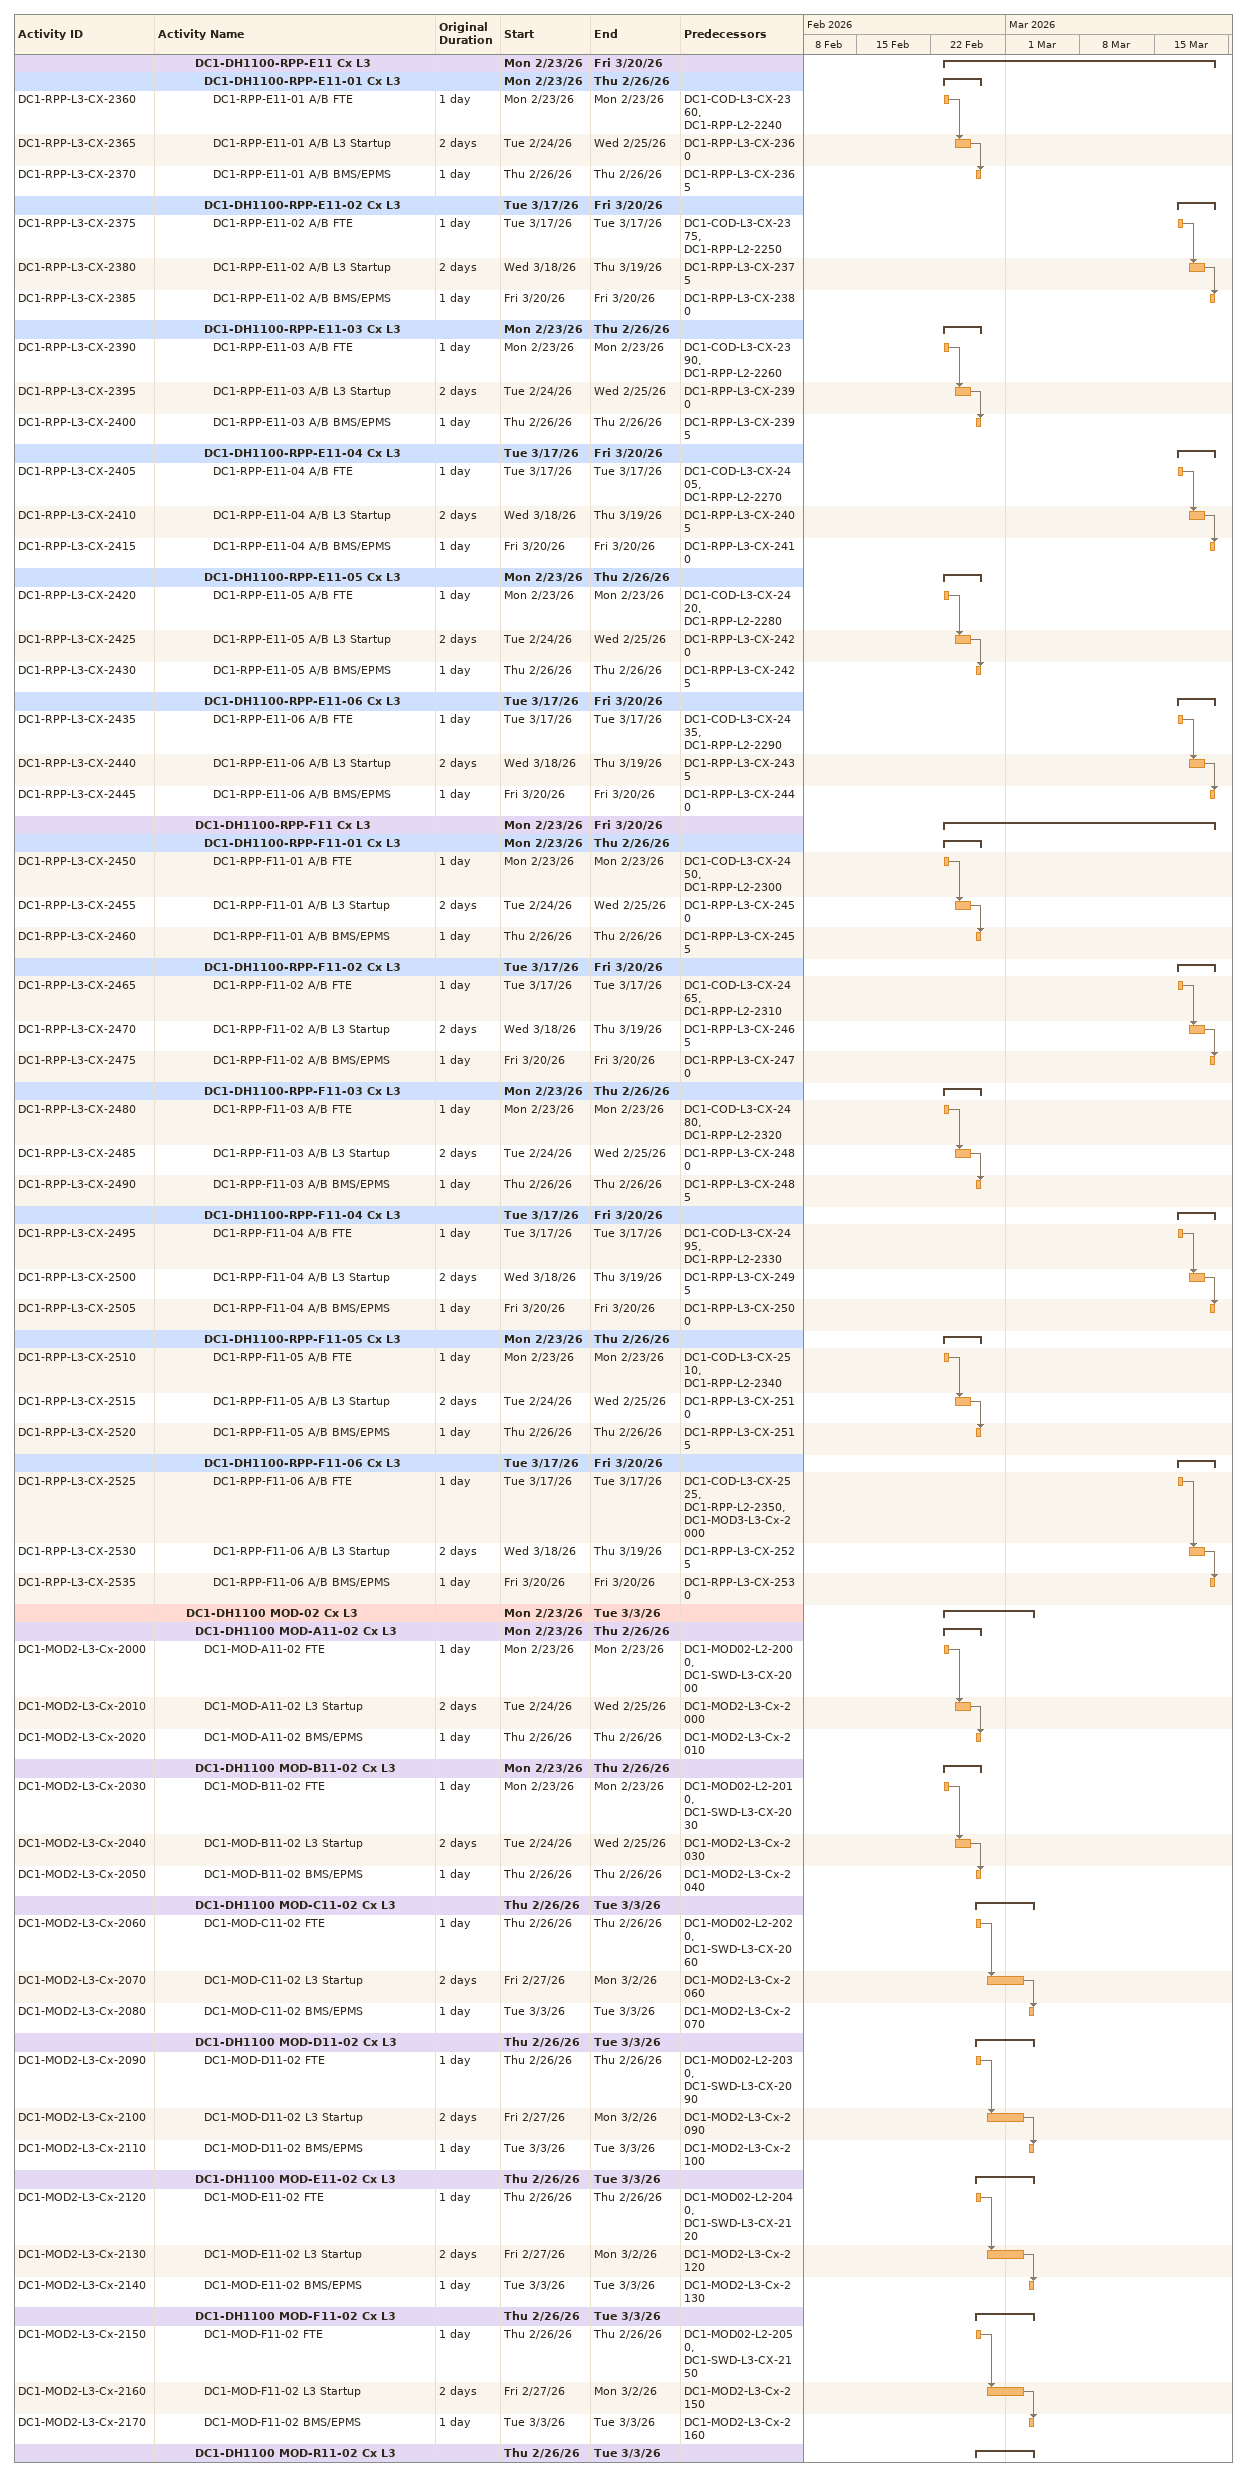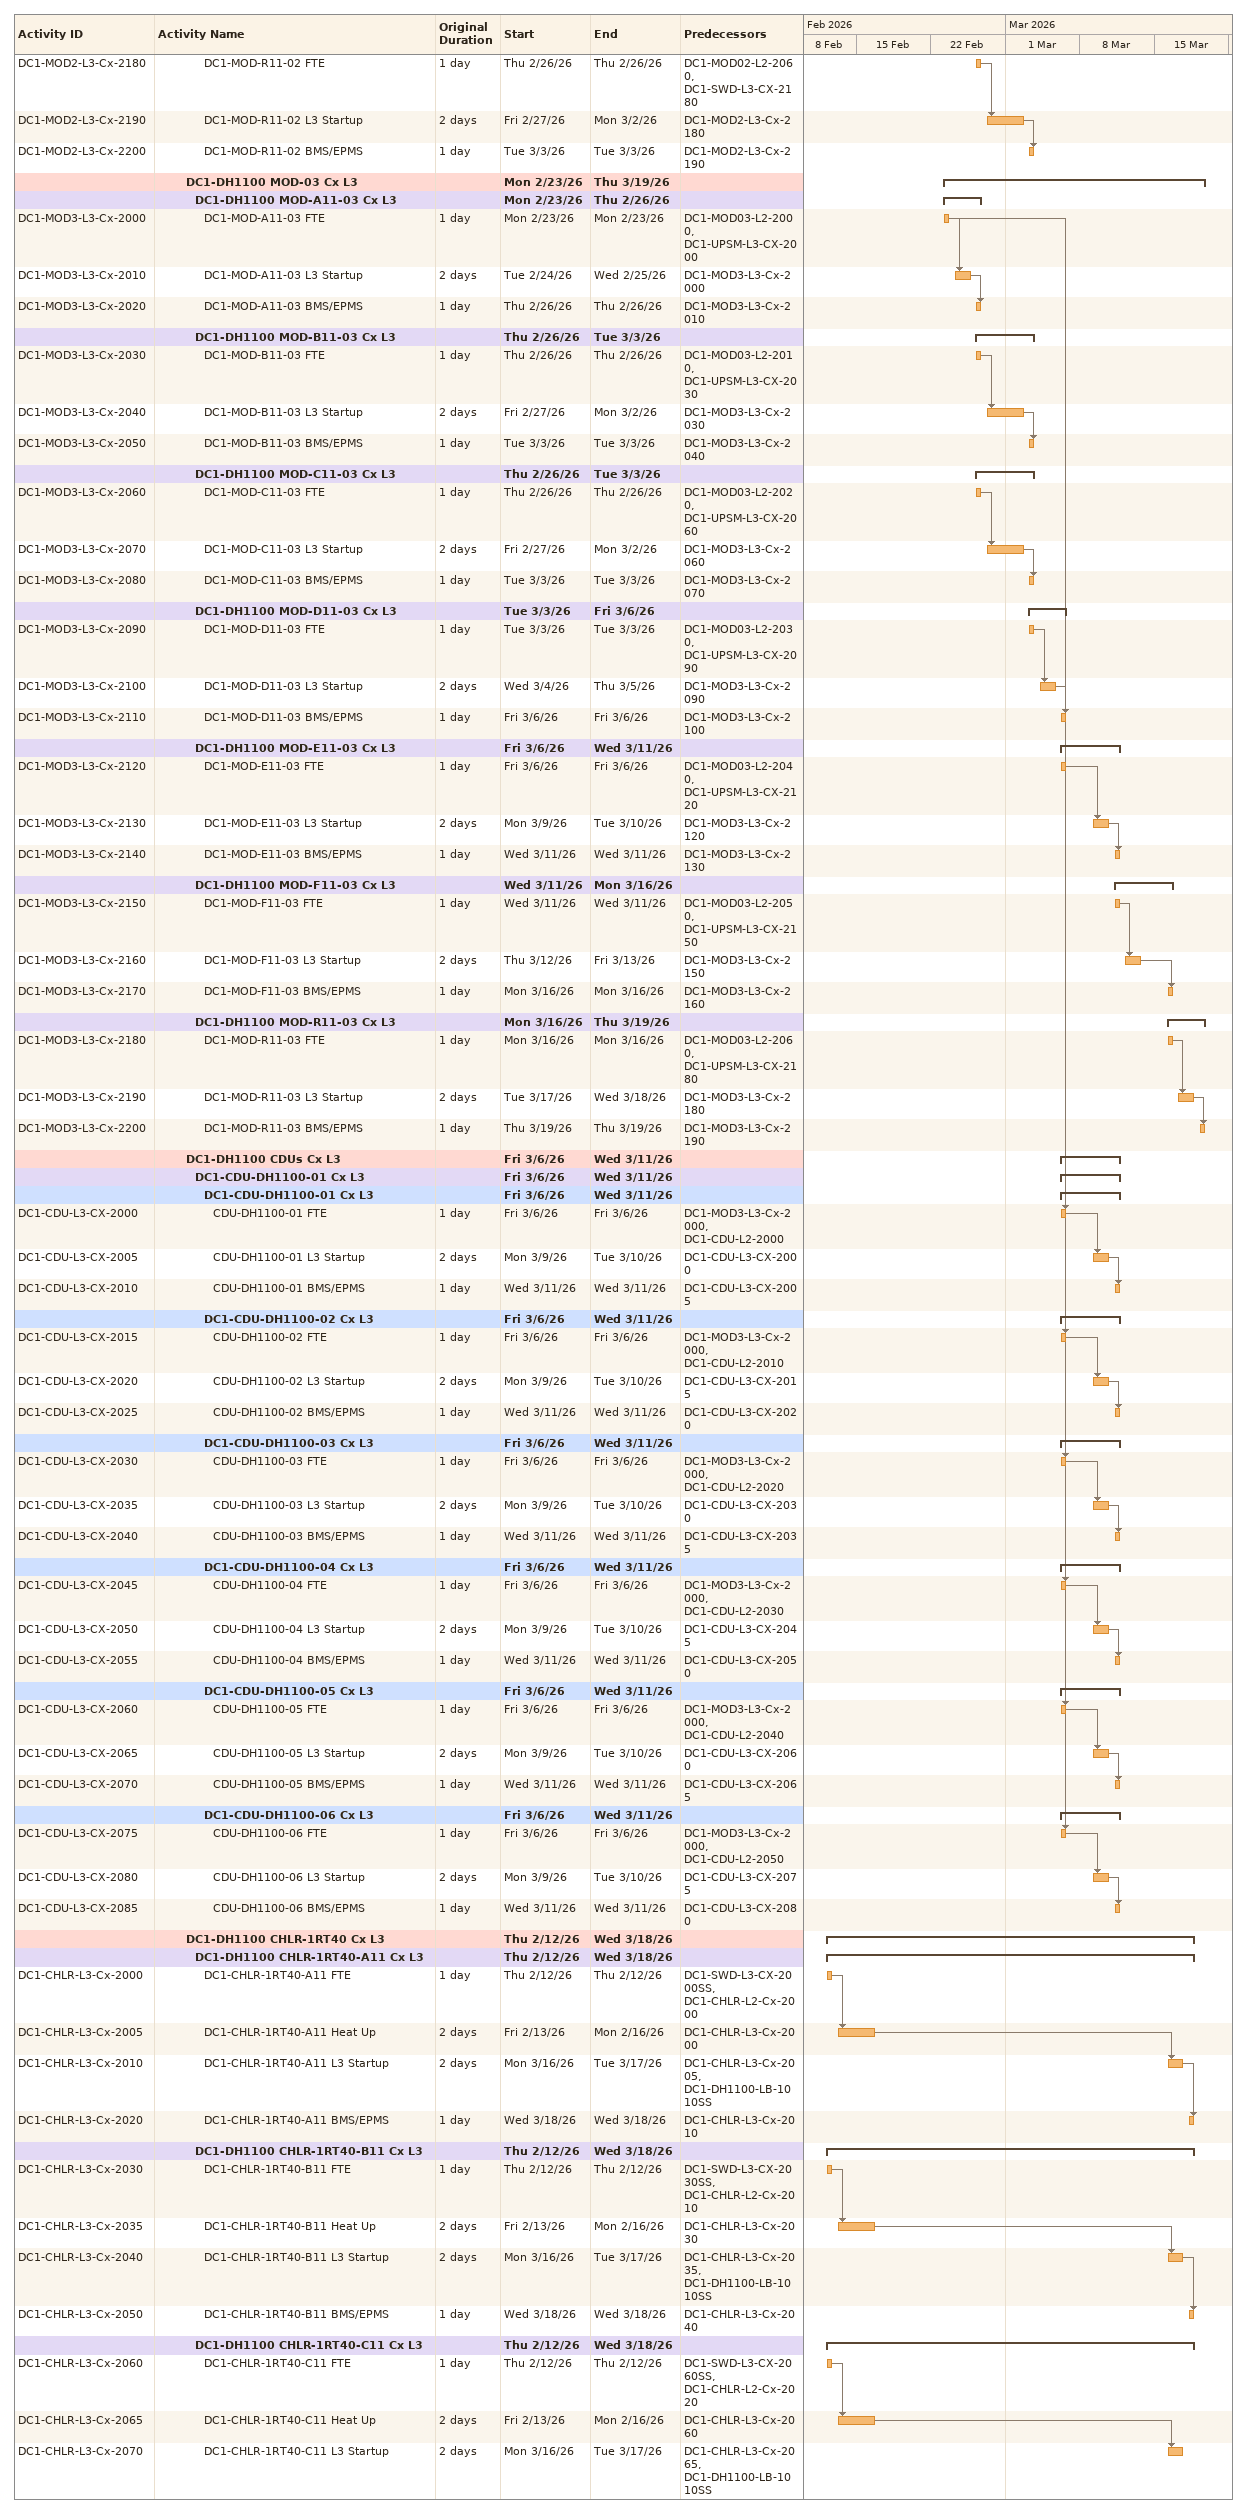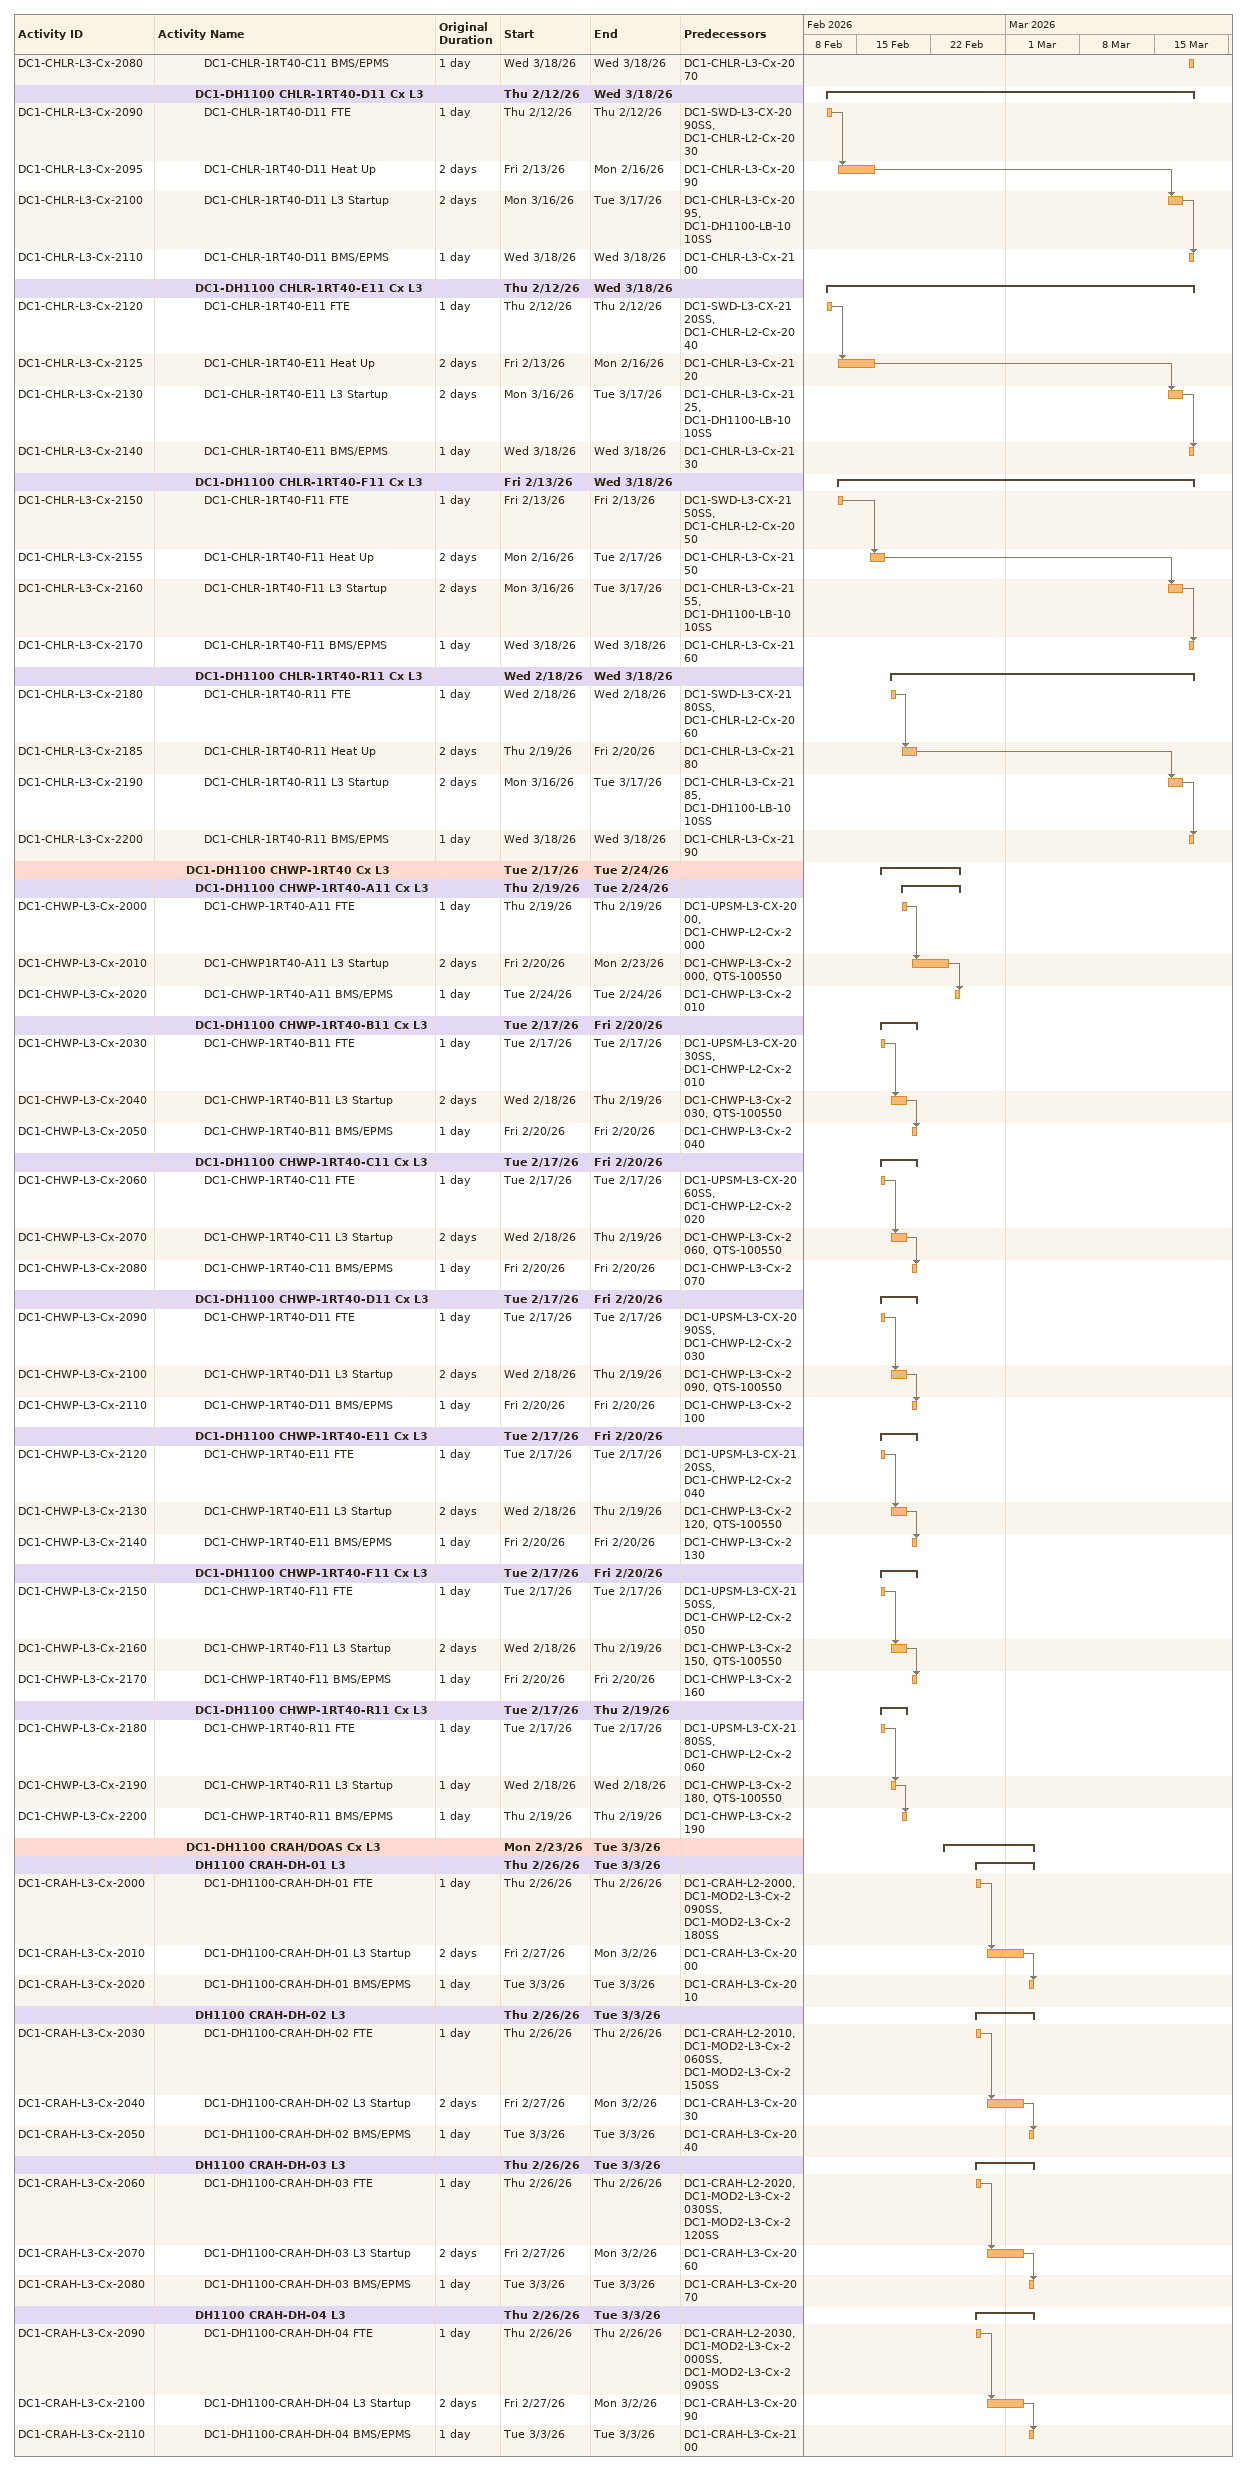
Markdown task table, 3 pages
| ID | Level | Task | Original duration | Start | Finish | Predecessors |
|---|---|---|---|---|---|---|
|  | 5 | **DC1-DH1100-RPP-E11 Cx L3** |  | 2026-02-23 | 2026-03-20 |  |
|  | 6 | **DC1-DH1100-RPP-E11-01 Cx L3** |  | 2026-02-23 | 2026-02-26 |  |
| DC1-RPP-L3-CX-2360 | 7 | DC1-RPP-E11-01 A/B FTE | 1d | 2026-02-23 | 2026-02-23 | DC1-COD-L3-CX-2360, DC1-RPP-L2-2240 |
| DC1-RPP-L3-CX-2365 | 7 | DC1-RPP-E11-01 A/B L3 Startup | 2d | 2026-02-24 | 2026-02-25 | DC1-RPP-L3-CX-2360 |
| DC1-RPP-L3-CX-2370 | 7 | DC1-RPP-E11-01 A/B BMS/EPMS | 1d | 2026-02-26 | 2026-02-26 | DC1-RPP-L3-CX-2365 |
|  | 6 | **DC1-DH1100-RPP-E11-02 Cx L3** |  | 2026-03-17 | 2026-03-20 |  |
| DC1-RPP-L3-CX-2375 | 7 | DC1-RPP-E11-02 A/B FTE | 1d | 2026-03-17 | 2026-03-17 | DC1-COD-L3-CX-2375, DC1-RPP-L2-2250 |
| DC1-RPP-L3-CX-2380 | 7 | DC1-RPP-E11-02 A/B L3 Startup | 2d | 2026-03-18 | 2026-03-19 | DC1-RPP-L3-CX-2375 |
| DC1-RPP-L3-CX-2385 | 7 | DC1-RPP-E11-02 A/B BMS/EPMS | 1d | 2026-03-20 | 2026-03-20 | DC1-RPP-L3-CX-2380 |
|  | 6 | **DC1-DH1100-RPP-E11-03 Cx L3** |  | 2026-02-23 | 2026-02-26 |  |
| DC1-RPP-L3-CX-2390 | 7 | DC1-RPP-E11-03 A/B FTE | 1d | 2026-02-23 | 2026-02-23 | DC1-COD-L3-CX-2390, DC1-RPP-L2-2260 |
| DC1-RPP-L3-CX-2395 | 7 | DC1-RPP-E11-03 A/B L3 Startup | 2d | 2026-02-24 | 2026-02-25 | DC1-RPP-L3-CX-2390 |
| DC1-RPP-L3-CX-2400 | 7 | DC1-RPP-E11-03 A/B BMS/EPMS | 1d | 2026-02-26 | 2026-02-26 | DC1-RPP-L3-CX-2395 |
|  | 6 | **DC1-DH1100-RPP-E11-04 Cx L3** |  | 2026-03-17 | 2026-03-20 |  |
| DC1-RPP-L3-CX-2405 | 7 | DC1-RPP-E11-04 A/B FTE | 1d | 2026-03-17 | 2026-03-17 | DC1-COD-L3-CX-2405, DC1-RPP-L2-2270 |
| DC1-RPP-L3-CX-2410 | 7 | DC1-RPP-E11-04 A/B L3 Startup | 2d | 2026-03-18 | 2026-03-19 | DC1-RPP-L3-CX-2405 |
| DC1-RPP-L3-CX-2415 | 7 | DC1-RPP-E11-04 A/B BMS/EPMS | 1d | 2026-03-20 | 2026-03-20 | DC1-RPP-L3-CX-2410 |
|  | 6 | **DC1-DH1100-RPP-E11-05 Cx L3** |  | 2026-02-23 | 2026-02-26 |  |
| DC1-RPP-L3-CX-2420 | 7 | DC1-RPP-E11-05 A/B FTE | 1d | 2026-02-23 | 2026-02-23 | DC1-COD-L3-CX-2420, DC1-RPP-L2-2280 |
| DC1-RPP-L3-CX-2425 | 7 | DC1-RPP-E11-05 A/B L3 Startup | 2d | 2026-02-24 | 2026-02-25 | DC1-RPP-L3-CX-2420 |
| DC1-RPP-L3-CX-2430 | 7 | DC1-RPP-E11-05 A/B BMS/EPMS | 1d | 2026-02-26 | 2026-02-26 | DC1-RPP-L3-CX-2425 |
|  | 6 | **DC1-DH1100-RPP-E11-06 Cx L3** |  | 2026-03-17 | 2026-03-20 |  |
| DC1-RPP-L3-CX-2435 | 7 | DC1-RPP-E11-06 A/B FTE | 1d | 2026-03-17 | 2026-03-17 | DC1-COD-L3-CX-2435, DC1-RPP-L2-2290 |
| DC1-RPP-L3-CX-2440 | 7 | DC1-RPP-E11-06 A/B L3 Startup | 2d | 2026-03-18 | 2026-03-19 | DC1-RPP-L3-CX-2435 |
| DC1-RPP-L3-CX-2445 | 7 | DC1-RPP-E11-06 A/B BMS/EPMS | 1d | 2026-03-20 | 2026-03-20 | DC1-RPP-L3-CX-2440 |
|  | 5 | **DC1-DH1100-RPP-F11 Cx L3** |  | 2026-02-23 | 2026-03-20 |  |
|  | 6 | **DC1-DH1100-RPP-F11-01 Cx L3** |  | 2026-02-23 | 2026-02-26 |  |
| DC1-RPP-L3-CX-2450 | 7 | DC1-RPP-F11-01 A/B FTE | 1d | 2026-02-23 | 2026-02-23 | DC1-COD-L3-CX-2450, DC1-RPP-L2-2300 |
| DC1-RPP-L3-CX-2455 | 7 | DC1-RPP-F11-01 A/B L3 Startup | 2d | 2026-02-24 | 2026-02-25 | DC1-RPP-L3-CX-2450 |
| DC1-RPP-L3-CX-2460 | 7 | DC1-RPP-F11-01 A/B BMS/EPMS | 1d | 2026-02-26 | 2026-02-26 | DC1-RPP-L3-CX-2455 |
|  | 6 | **DC1-DH1100-RPP-F11-02 Cx L3** |  | 2026-03-17 | 2026-03-20 |  |
| DC1-RPP-L3-CX-2465 | 7 | DC1-RPP-F11-02 A/B FTE | 1d | 2026-03-17 | 2026-03-17 | DC1-COD-L3-CX-2465, DC1-RPP-L2-2310 |
| DC1-RPP-L3-CX-2470 | 7 | DC1-RPP-F11-02 A/B L3 Startup | 2d | 2026-03-18 | 2026-03-19 | DC1-RPP-L3-CX-2465 |
| DC1-RPP-L3-CX-2475 | 7 | DC1-RPP-F11-02 A/B BMS/EPMS | 1d | 2026-03-20 | 2026-03-20 | DC1-RPP-L3-CX-2470 |
|  | 6 | **DC1-DH1100-RPP-F11-03 Cx L3** |  | 2026-02-23 | 2026-02-26 |  |
| DC1-RPP-L3-CX-2480 | 7 | DC1-RPP-F11-03 A/B FTE | 1d | 2026-02-23 | 2026-02-23 | DC1-COD-L3-CX-2480, DC1-RPP-L2-2320 |
| DC1-RPP-L3-CX-2485 | 7 | DC1-RPP-F11-03 A/B L3 Startup | 2d | 2026-02-24 | 2026-02-25 | DC1-RPP-L3-CX-2480 |
| DC1-RPP-L3-CX-2490 | 7 | DC1-RPP-F11-03 A/B BMS/EPMS | 1d | 2026-02-26 | 2026-02-26 | DC1-RPP-L3-CX-2485 |
|  | 6 | **DC1-DH1100-RPP-F11-04 Cx L3** |  | 2026-03-17 | 2026-03-20 |  |
| DC1-RPP-L3-CX-2495 | 7 | DC1-RPP-F11-04 A/B FTE | 1d | 2026-03-17 | 2026-03-17 | DC1-COD-L3-CX-2495, DC1-RPP-L2-2330 |
| DC1-RPP-L3-CX-2500 | 7 | DC1-RPP-F11-04 A/B L3 Startup | 2d | 2026-03-18 | 2026-03-19 | DC1-RPP-L3-CX-2495 |
| DC1-RPP-L3-CX-2505 | 7 | DC1-RPP-F11-04 A/B BMS/EPMS | 1d | 2026-03-20 | 2026-03-20 | DC1-RPP-L3-CX-2500 |
|  | 6 | **DC1-DH1100-RPP-F11-05 Cx L3** |  | 2026-02-23 | 2026-02-26 |  |
| DC1-RPP-L3-CX-2510 | 7 | DC1-RPP-F11-05 A/B FTE | 1d | 2026-02-23 | 2026-02-23 | DC1-COD-L3-CX-2510, DC1-RPP-L2-2340 |
| DC1-RPP-L3-CX-2515 | 7 | DC1-RPP-F11-05 A/B L3 Startup | 2d | 2026-02-24 | 2026-02-25 | DC1-RPP-L3-CX-2510 |
| DC1-RPP-L3-CX-2520 | 7 | DC1-RPP-F11-05 A/B BMS/EPMS | 1d | 2026-02-26 | 2026-02-26 | DC1-RPP-L3-CX-2515 |
|  | 6 | **DC1-DH1100-RPP-F11-06 Cx L3** |  | 2026-03-17 | 2026-03-20 |  |
| DC1-RPP-L3-CX-2525 | 7 | DC1-RPP-F11-06 A/B FTE | 1d | 2026-03-17 | 2026-03-17 | DC1-COD-L3-CX-2525, DC1-RPP-L2-2350, DC1-MOD3-L3-Cx-2000 |
| DC1-RPP-L3-CX-2530 | 7 | DC1-RPP-F11-06 A/B L3 Startup | 2d | 2026-03-18 | 2026-03-19 | DC1-RPP-L3-CX-2525 |
| DC1-RPP-L3-CX-2535 | 7 | DC1-RPP-F11-06 A/B BMS/EPMS | 1d | 2026-03-20 | 2026-03-20 | DC1-RPP-L3-CX-2530 |
|  | 4 | **DC1-DH1100 MOD-02 Cx L3** |  | 2026-02-23 | 2026-03-03 |  |
|  | 5 | **DC1-DH1100 MOD-A11-02 Cx L3** |  | 2026-02-23 | 2026-02-26 |  |
| DC1-MOD2-L3-Cx-2000 | 6 | DC1-MOD-A11-02 FTE | 1d | 2026-02-23 | 2026-02-23 | DC1-MOD02-L2-2000, DC1-SWD-L3-CX-2000 |
| DC1-MOD2-L3-Cx-2010 | 6 | DC1-MOD-A11-02 L3 Startup | 2d | 2026-02-24 | 2026-02-25 | DC1-MOD2-L3-Cx-2000 |
| DC1-MOD2-L3-Cx-2020 | 6 | DC1-MOD-A11-02 BMS/EPMS | 1d | 2026-02-26 | 2026-02-26 | DC1-MOD2-L3-Cx-2010 |
|  | 5 | **DC1-DH1100 MOD-B11-02 Cx L3** |  | 2026-02-23 | 2026-02-26 |  |
| DC1-MOD2-L3-Cx-2030 | 6 | DC1-MOD-B11-02 FTE | 1d | 2026-02-23 | 2026-02-23 | DC1-MOD02-L2-2010, DC1-SWD-L3-CX-2030 |
| DC1-MOD2-L3-Cx-2040 | 6 | DC1-MOD-B11-02 L3 Startup | 2d | 2026-02-24 | 2026-02-25 | DC1-MOD2-L3-Cx-2030 |
| DC1-MOD2-L3-Cx-2050 | 6 | DC1-MOD-B11-02 BMS/EPMS | 1d | 2026-02-26 | 2026-02-26 | DC1-MOD2-L3-Cx-2040 |
|  | 5 | **DC1-DH1100 MOD-C11-02 Cx L3** |  | 2026-02-26 | 2026-03-03 |  |
| DC1-MOD2-L3-Cx-2060 | 6 | DC1-MOD-C11-02 FTE | 1d | 2026-02-26 | 2026-02-26 | DC1-MOD02-L2-2020, DC1-SWD-L3-CX-2060 |
| DC1-MOD2-L3-Cx-2070 | 6 | DC1-MOD-C11-02 L3 Startup | 2d | 2026-02-27 | 2026-03-02 | DC1-MOD2-L3-Cx-2060 |
| DC1-MOD2-L3-Cx-2080 | 6 | DC1-MOD-C11-02 BMS/EPMS | 1d | 2026-03-03 | 2026-03-03 | DC1-MOD2-L3-Cx-2070 |
|  | 5 | **DC1-DH1100 MOD-D11-02 Cx L3** |  | 2026-02-26 | 2026-03-03 |  |
| DC1-MOD2-L3-Cx-2090 | 6 | DC1-MOD-D11-02 FTE | 1d | 2026-02-26 | 2026-02-26 | DC1-MOD02-L2-2030, DC1-SWD-L3-CX-2090 |
| DC1-MOD2-L3-Cx-2100 | 6 | DC1-MOD-D11-02 L3 Startup | 2d | 2026-02-27 | 2026-03-02 | DC1-MOD2-L3-Cx-2090 |
| DC1-MOD2-L3-Cx-2110 | 6 | DC1-MOD-D11-02 BMS/EPMS | 1d | 2026-03-03 | 2026-03-03 | DC1-MOD2-L3-Cx-2100 |
|  | 5 | **DC1-DH1100 MOD-E11-02 Cx L3** |  | 2026-02-26 | 2026-03-03 |  |
| DC1-MOD2-L3-Cx-2120 | 6 | DC1-MOD-E11-02 FTE | 1d | 2026-02-26 | 2026-02-26 | DC1-MOD02-L2-2040, DC1-SWD-L3-CX-2120 |
| DC1-MOD2-L3-Cx-2130 | 6 | DC1-MOD-E11-02 L3 Startup | 2d | 2026-02-27 | 2026-03-02 | DC1-MOD2-L3-Cx-2120 |
| DC1-MOD2-L3-Cx-2140 | 6 | DC1-MOD-E11-02 BMS/EPMS | 1d | 2026-03-03 | 2026-03-03 | DC1-MOD2-L3-Cx-2130 |
|  | 5 | **DC1-DH1100 MOD-F11-02 Cx L3** |  | 2026-02-26 | 2026-03-03 |  |
| DC1-MOD2-L3-Cx-2150 | 6 | DC1-MOD-F11-02 FTE | 1d | 2026-02-26 | 2026-02-26 | DC1-MOD02-L2-2050, DC1-SWD-L3-CX-2150 |
| DC1-MOD2-L3-Cx-2160 | 6 | DC1-MOD-F11-02 L3 Startup | 2d | 2026-02-27 | 2026-03-02 | DC1-MOD2-L3-Cx-2150 |
| DC1-MOD2-L3-Cx-2170 | 6 | DC1-MOD-F11-02 BMS/EPMS | 1d | 2026-03-03 | 2026-03-03 | DC1-MOD2-L3-Cx-2160 |
|  | 5 | **DC1-DH1100 MOD-R11-02 Cx L3** |  | 2026-02-26 | 2026-03-03 |  |
| DC1-MOD2-L3-Cx-2180 | 6 | DC1-MOD-R11-02 FTE | 1d | 2026-02-26 | 2026-02-26 | DC1-MOD02-L2-2060, DC1-SWD-L3-CX-2180 |
| DC1-MOD2-L3-Cx-2190 | 6 | DC1-MOD-R11-02 L3 Startup | 2d | 2026-02-27 | 2026-03-02 | DC1-MOD2-L3-Cx-2180 |
| DC1-MOD2-L3-Cx-2200 | 6 | DC1-MOD-R11-02 BMS/EPMS | 1d | 2026-03-03 | 2026-03-03 | DC1-MOD2-L3-Cx-2190 |
|  | 4 | **DC1-DH1100 MOD-03 Cx L3** |  | 2026-02-23 | 2026-03-19 |  |
|  | 5 | **DC1-DH1100 MOD-A11-03 Cx L3** |  | 2026-02-23 | 2026-02-26 |  |
| DC1-MOD3-L3-Cx-2000 | 6 | DC1-MOD-A11-03 FTE | 1d | 2026-02-23 | 2026-02-23 | DC1-MOD03-L2-2000, DC1-UPSM-L3-CX-2000 |
| DC1-MOD3-L3-Cx-2010 | 6 | DC1-MOD-A11-03 L3 Startup | 2d | 2026-02-24 | 2026-02-25 | DC1-MOD3-L3-Cx-2000 |
| DC1-MOD3-L3-Cx-2020 | 6 | DC1-MOD-A11-03 BMS/EPMS | 1d | 2026-02-26 | 2026-02-26 | DC1-MOD3-L3-Cx-2010 |
|  | 5 | **DC1-DH1100 MOD-B11-03 Cx L3** |  | 2026-02-26 | 2026-03-03 |  |
| DC1-MOD3-L3-Cx-2030 | 6 | DC1-MOD-B11-03 FTE | 1d | 2026-02-26 | 2026-02-26 | DC1-MOD03-L2-2010, DC1-UPSM-L3-CX-2030 |
| DC1-MOD3-L3-Cx-2040 | 6 | DC1-MOD-B11-03 L3 Startup | 2d | 2026-02-27 | 2026-03-02 | DC1-MOD3-L3-Cx-2030 |
| DC1-MOD3-L3-Cx-2050 | 6 | DC1-MOD-B11-03 BMS/EPMS | 1d | 2026-03-03 | 2026-03-03 | DC1-MOD3-L3-Cx-2040 |
|  | 5 | **DC1-DH1100 MOD-C11-03 Cx L3** |  | 2026-02-26 | 2026-03-03 |  |
| DC1-MOD3-L3-Cx-2060 | 6 | DC1-MOD-C11-03 FTE | 1d | 2026-02-26 | 2026-02-26 | DC1-MOD03-L2-2020, DC1-UPSM-L3-CX-2060 |
| DC1-MOD3-L3-Cx-2070 | 6 | DC1-MOD-C11-03 L3 Startup | 2d | 2026-02-27 | 2026-03-02 | DC1-MOD3-L3-Cx-2060 |
| DC1-MOD3-L3-Cx-2080 | 6 | DC1-MOD-C11-03 BMS/EPMS | 1d | 2026-03-03 | 2026-03-03 | DC1-MOD3-L3-Cx-2070 |
|  | 5 | **DC1-DH1100 MOD-D11-03 Cx L3** |  | 2026-03-03 | 2026-03-06 |  |
| DC1-MOD3-L3-Cx-2090 | 6 | DC1-MOD-D11-03 FTE | 1d | 2026-03-03 | 2026-03-03 | DC1-MOD03-L2-2030, DC1-UPSM-L3-CX-2090 |
| DC1-MOD3-L3-Cx-2100 | 6 | DC1-MOD-D11-03 L3 Startup | 2d | 2026-03-04 | 2026-03-05 | DC1-MOD3-L3-Cx-2090 |
| DC1-MOD3-L3-Cx-2110 | 6 | DC1-MOD-D11-03 BMS/EPMS | 1d | 2026-03-06 | 2026-03-06 | DC1-MOD3-L3-Cx-2100 |
|  | 5 | **DC1-DH1100 MOD-E11-03 Cx L3** |  | 2026-03-06 | 2026-03-11 |  |
| DC1-MOD3-L3-Cx-2120 | 6 | DC1-MOD-E11-03 FTE | 1d | 2026-03-06 | 2026-03-06 | DC1-MOD03-L2-2040, DC1-UPSM-L3-CX-2120 |
| DC1-MOD3-L3-Cx-2130 | 6 | DC1-MOD-E11-03 L3 Startup | 2d | 2026-03-09 | 2026-03-10 | DC1-MOD3-L3-Cx-2120 |
| DC1-MOD3-L3-Cx-2140 | 6 | DC1-MOD-E11-03 BMS/EPMS | 1d | 2026-03-11 | 2026-03-11 | DC1-MOD3-L3-Cx-2130 |
|  | 5 | **DC1-DH1100 MOD-F11-03 Cx L3** |  | 2026-03-11 | 2026-03-16 |  |
| DC1-MOD3-L3-Cx-2150 | 6 | DC1-MOD-F11-03 FTE | 1d | 2026-03-11 | 2026-03-11 | DC1-MOD03-L2-2050, DC1-UPSM-L3-CX-2150 |
| DC1-MOD3-L3-Cx-2160 | 6 | DC1-MOD-F11-03 L3 Startup | 2d | 2026-03-12 | 2026-03-13 | DC1-MOD3-L3-Cx-2150 |
| DC1-MOD3-L3-Cx-2170 | 6 | DC1-MOD-F11-03 BMS/EPMS | 1d | 2026-03-16 | 2026-03-16 | DC1-MOD3-L3-Cx-2160 |
|  | 5 | **DC1-DH1100 MOD-R11-03 Cx L3** |  | 2026-03-16 | 2026-03-19 |  |
| DC1-MOD3-L3-Cx-2180 | 6 | DC1-MOD-R11-03 FTE | 1d | 2026-03-16 | 2026-03-16 | DC1-MOD03-L2-2060, DC1-UPSM-L3-CX-2180 |
| DC1-MOD3-L3-Cx-2190 | 6 | DC1-MOD-R11-03 L3 Startup | 2d | 2026-03-17 | 2026-03-18 | DC1-MOD3-L3-Cx-2180 |
| DC1-MOD3-L3-Cx-2200 | 6 | DC1-MOD-R11-03 BMS/EPMS | 1d | 2026-03-19 | 2026-03-19 | DC1-MOD3-L3-Cx-2190 |
|  | 4 | **DC1-DH1100 CDUs Cx L3** |  | 2026-03-06 | 2026-03-11 |  |
|  | 5 | **DC1-CDU-DH1100-01 Cx L3** |  | 2026-03-06 | 2026-03-11 |  |
|  | 6 | **DC1-CDU-DH1100-01 Cx L3** |  | 2026-03-06 | 2026-03-11 |  |
| DC1-CDU-L3-CX-2000 | 7 | CDU-DH1100-01 FTE | 1d | 2026-03-06 | 2026-03-06 | DC1-MOD3-L3-Cx-2000, DC1-CDU-L2-2000 |
| DC1-CDU-L3-CX-2005 | 7 | CDU-DH1100-01 L3 Startup | 2d | 2026-03-09 | 2026-03-10 | DC1-CDU-L3-CX-2000 |
| DC1-CDU-L3-CX-2010 | 7 | CDU-DH1100-01 BMS/EPMS | 1d | 2026-03-11 | 2026-03-11 | DC1-CDU-L3-CX-2005 |
|  | 6 | **DC1-CDU-DH1100-02 Cx L3** |  | 2026-03-06 | 2026-03-11 |  |
| DC1-CDU-L3-CX-2015 | 7 | CDU-DH1100-02 FTE | 1d | 2026-03-06 | 2026-03-06 | DC1-MOD3-L3-Cx-2000, DC1-CDU-L2-2010 |
| DC1-CDU-L3-CX-2020 | 7 | CDU-DH1100-02 L3 Startup | 2d | 2026-03-09 | 2026-03-10 | DC1-CDU-L3-CX-2015 |
| DC1-CDU-L3-CX-2025 | 7 | CDU-DH1100-02 BMS/EPMS | 1d | 2026-03-11 | 2026-03-11 | DC1-CDU-L3-CX-2020 |
|  | 6 | **DC1-CDU-DH1100-03 Cx L3** |  | 2026-03-06 | 2026-03-11 |  |
| DC1-CDU-L3-CX-2030 | 7 | CDU-DH1100-03 FTE | 1d | 2026-03-06 | 2026-03-06 | DC1-MOD3-L3-Cx-2000, DC1-CDU-L2-2020 |
| DC1-CDU-L3-CX-2035 | 7 | CDU-DH1100-03 L3 Startup | 2d | 2026-03-09 | 2026-03-10 | DC1-CDU-L3-CX-2030 |
| DC1-CDU-L3-CX-2040 | 7 | CDU-DH1100-03 BMS/EPMS | 1d | 2026-03-11 | 2026-03-11 | DC1-CDU-L3-CX-2035 |
|  | 6 | **DC1-CDU-DH1100-04 Cx L3** |  | 2026-03-06 | 2026-03-11 |  |
| DC1-CDU-L3-CX-2045 | 7 | CDU-DH1100-04 FTE | 1d | 2026-03-06 | 2026-03-06 | DC1-MOD3-L3-Cx-2000, DC1-CDU-L2-2030 |
| DC1-CDU-L3-CX-2050 | 7 | CDU-DH1100-04 L3 Startup | 2d | 2026-03-09 | 2026-03-10 | DC1-CDU-L3-CX-2045 |
| DC1-CDU-L3-CX-2055 | 7 | CDU-DH1100-04 BMS/EPMS | 1d | 2026-03-11 | 2026-03-11 | DC1-CDU-L3-CX-2050 |
|  | 6 | **DC1-CDU-DH1100-05 Cx L3** |  | 2026-03-06 | 2026-03-11 |  |
| DC1-CDU-L3-CX-2060 | 7 | CDU-DH1100-05 FTE | 1d | 2026-03-06 | 2026-03-06 | DC1-MOD3-L3-Cx-2000, DC1-CDU-L2-2040 |
| DC1-CDU-L3-CX-2065 | 7 | CDU-DH1100-05 L3 Startup | 2d | 2026-03-09 | 2026-03-10 | DC1-CDU-L3-CX-2060 |
| DC1-CDU-L3-CX-2070 | 7 | CDU-DH1100-05 BMS/EPMS | 1d | 2026-03-11 | 2026-03-11 | DC1-CDU-L3-CX-2065 |
|  | 6 | **DC1-CDU-DH1100-06 Cx L3** |  | 2026-03-06 | 2026-03-11 |  |
| DC1-CDU-L3-CX-2075 | 7 | CDU-DH1100-06 FTE | 1d | 2026-03-06 | 2026-03-06 | DC1-MOD3-L3-Cx-2000, DC1-CDU-L2-2050 |
| DC1-CDU-L3-CX-2080 | 7 | CDU-DH1100-06 L3 Startup | 2d | 2026-03-09 | 2026-03-10 | DC1-CDU-L3-CX-2075 |
| DC1-CDU-L3-CX-2085 | 7 | CDU-DH1100-06 BMS/EPMS | 1d | 2026-03-11 | 2026-03-11 | DC1-CDU-L3-CX-2080 |
|  | 4 | **DC1-DH1100 CHLR-1RT40 Cx L3** |  | 2026-02-12 | 2026-03-18 |  |
|  | 5 | **DC1-DH1100 CHLR-1RT40-A11 Cx L3** |  | 2026-02-12 | 2026-03-18 |  |
| DC1-CHLR-L3-Cx-2000 | 6 | DC1-CHLR-1RT40-A11 FTE | 1d | 2026-02-12 | 2026-02-12 | DC1-SWD-L3-CX-2000SS, DC1-CHLR-L2-Cx-2000 |
| DC1-CHLR-L3-Cx-2005 | 6 | DC1-CHLR-1RT40-A11 Heat Up | 2d | 2026-02-13 | 2026-02-16 | DC1-CHLR-L3-Cx-2000 |
| DC1-CHLR-L3-Cx-2010 | 6 | DC1-CHLR-1RT40-A11 L3 Startup | 2d | 2026-03-16 | 2026-03-17 | DC1-CHLR-L3-Cx-2005, DC1-DH1100-LB-1010SS |
| DC1-CHLR-L3-Cx-2020 | 6 | DC1-CHLR-1RT40-A11 BMS/EPMS | 1d | 2026-03-18 | 2026-03-18 | DC1-CHLR-L3-Cx-2010 |
|  | 5 | **DC1-DH1100 CHLR-1RT40-B11 Cx L3** |  | 2026-02-12 | 2026-03-18 |  |
| DC1-CHLR-L3-Cx-2030 | 6 | DC1-CHLR-1RT40-B11 FTE | 1d | 2026-02-12 | 2026-02-12 | DC1-SWD-L3-CX-2030SS, DC1-CHLR-L2-Cx-2010 |
| DC1-CHLR-L3-Cx-2035 | 6 | DC1-CHLR-1RT40-B11 Heat Up | 2d | 2026-02-13 | 2026-02-16 | DC1-CHLR-L3-Cx-2030 |
| DC1-CHLR-L3-Cx-2040 | 6 | DC1-CHLR-1RT40-B11 L3 Startup | 2d | 2026-03-16 | 2026-03-17 | DC1-CHLR-L3-Cx-2035, DC1-DH1100-LB-1010SS |
| DC1-CHLR-L3-Cx-2050 | 6 | DC1-CHLR-1RT40-B11 BMS/EPMS | 1d | 2026-03-18 | 2026-03-18 | DC1-CHLR-L3-Cx-2040 |
|  | 5 | **DC1-DH1100 CHLR-1RT40-C11 Cx L3** |  | 2026-02-12 | 2026-03-18 |  |
| DC1-CHLR-L3-Cx-2060 | 6 | DC1-CHLR-1RT40-C11 FTE | 1d | 2026-02-12 | 2026-02-12 | DC1-SWD-L3-CX-2060SS, DC1-CHLR-L2-Cx-2020 |
| DC1-CHLR-L3-Cx-2065 | 6 | DC1-CHLR-1RT40-C11 Heat Up | 2d | 2026-02-13 | 2026-02-16 | DC1-CHLR-L3-Cx-2060 |
| DC1-CHLR-L3-Cx-2070 | 6 | DC1-CHLR-1RT40-C11 L3 Startup | 2d | 2026-03-16 | 2026-03-17 | DC1-CHLR-L3-Cx-2065, DC1-DH1100-LB-1010SS |
| DC1-CHLR-L3-Cx-2080 | 6 | DC1-CHLR-1RT40-C11 BMS/EPMS | 1d | 2026-03-18 | 2026-03-18 | DC1-CHLR-L3-Cx-2070 |
|  | 5 | **DC1-DH1100 CHLR-1RT40-D11 Cx L3** |  | 2026-02-12 | 2026-03-18 |  |
| DC1-CHLR-L3-Cx-2090 | 6 | DC1-CHLR-1RT40-D11 FTE | 1d | 2026-02-12 | 2026-02-12 | DC1-SWD-L3-CX-2090SS, DC1-CHLR-L2-Cx-2030 |
| DC1-CHLR-L3-Cx-2095 | 6 | DC1-CHLR-1RT40-D11 Heat Up | 2d | 2026-02-13 | 2026-02-16 | DC1-CHLR-L3-Cx-2090 |
| DC1-CHLR-L3-Cx-2100 | 6 | DC1-CHLR-1RT40-D11 L3 Startup | 2d | 2026-03-16 | 2026-03-17 | DC1-CHLR-L3-Cx-2095, DC1-DH1100-LB-1010SS |
| DC1-CHLR-L3-Cx-2110 | 6 | DC1-CHLR-1RT40-D11 BMS/EPMS | 1d | 2026-03-18 | 2026-03-18 | DC1-CHLR-L3-Cx-2100 |
|  | 5 | **DC1-DH1100 CHLR-1RT40-E11 Cx L3** |  | 2026-02-12 | 2026-03-18 |  |
| DC1-CHLR-L3-Cx-2120 | 6 | DC1-CHLR-1RT40-E11 FTE | 1d | 2026-02-12 | 2026-02-12 | DC1-SWD-L3-CX-2120SS, DC1-CHLR-L2-Cx-2040 |
| DC1-CHLR-L3-Cx-2125 | 6 | DC1-CHLR-1RT40-E11 Heat Up | 2d | 2026-02-13 | 2026-02-16 | DC1-CHLR-L3-Cx-2120 |
| DC1-CHLR-L3-Cx-2130 | 6 | DC1-CHLR-1RT40-E11 L3 Startup | 2d | 2026-03-16 | 2026-03-17 | DC1-CHLR-L3-Cx-2125, DC1-DH1100-LB-1010SS |
| DC1-CHLR-L3-Cx-2140 | 6 | DC1-CHLR-1RT40-E11 BMS/EPMS | 1d | 2026-03-18 | 2026-03-18 | DC1-CHLR-L3-Cx-2130 |
|  | 5 | **DC1-DH1100 CHLR-1RT40-F11 Cx L3** |  | 2026-02-13 | 2026-03-18 |  |
| DC1-CHLR-L3-Cx-2150 | 6 | DC1-CHLR-1RT40-F11 FTE | 1d | 2026-02-13 | 2026-02-13 | DC1-SWD-L3-CX-2150SS, DC1-CHLR-L2-Cx-2050 |
| DC1-CHLR-L3-Cx-2155 | 6 | DC1-CHLR-1RT40-F11 Heat Up | 2d | 2026-02-16 | 2026-02-17 | DC1-CHLR-L3-Cx-2150 |
| DC1-CHLR-L3-Cx-2160 | 6 | DC1-CHLR-1RT40-F11 L3 Startup | 2d | 2026-03-16 | 2026-03-17 | DC1-CHLR-L3-Cx-2155, DC1-DH1100-LB-1010SS |
| DC1-CHLR-L3-Cx-2170 | 6 | DC1-CHLR-1RT40-F11 BMS/EPMS | 1d | 2026-03-18 | 2026-03-18 | DC1-CHLR-L3-Cx-2160 |
|  | 5 | **DC1-DH1100 CHLR-1RT40-R11 Cx L3** |  | 2026-02-18 | 2026-03-18 |  |
| DC1-CHLR-L3-Cx-2180 | 6 | DC1-CHLR-1RT40-R11 FTE | 1d | 2026-02-18 | 2026-02-18 | DC1-SWD-L3-CX-2180SS, DC1-CHLR-L2-Cx-2060 |
| DC1-CHLR-L3-Cx-2185 | 6 | DC1-CHLR-1RT40-R11 Heat Up | 2d | 2026-02-19 | 2026-02-20 | DC1-CHLR-L3-Cx-2180 |
| DC1-CHLR-L3-Cx-2190 | 6 | DC1-CHLR-1RT40-R11 L3 Startup | 2d | 2026-03-16 | 2026-03-17 | DC1-CHLR-L3-Cx-2185, DC1-DH1100-LB-1010SS |
| DC1-CHLR-L3-Cx-2200 | 6 | DC1-CHLR-1RT40-R11 BMS/EPMS | 1d | 2026-03-18 | 2026-03-18 | DC1-CHLR-L3-Cx-2190 |
|  | 4 | **DC1-DH1100 CHWP-1RT40 Cx L3** |  | 2026-02-17 | 2026-02-24 |  |
|  | 5 | **DC1-DH1100 CHWP-1RT40-A11 Cx L3** |  | 2026-02-19 | 2026-02-24 |  |
| DC1-CHWP-L3-Cx-2000 | 6 | DC1-CHWP-1RT40-A11 FTE | 1d | 2026-02-19 | 2026-02-19 | DC1-UPSM-L3-CX-2000, DC1-CHWP-L2-Cx-2000 |
| DC1-CHWP-L3-Cx-2010 | 6 | DC1-CHWP1RT40-A11 L3 Startup | 2d | 2026-02-20 | 2026-02-23 | DC1-CHWP-L3-Cx-2000, QTS-100550 |
| DC1-CHWP-L3-Cx-2020 | 6 | DC1-CHWP-1RT40-A11 BMS/EPMS | 1d | 2026-02-24 | 2026-02-24 | DC1-CHWP-L3-Cx-2010 |
|  | 5 | **DC1-DH1100 CHWP-1RT40-B11 Cx L3** |  | 2026-02-17 | 2026-02-20 |  |
| DC1-CHWP-L3-Cx-2030 | 6 | DC1-CHWP-1RT40-B11 FTE | 1d | 2026-02-17 | 2026-02-17 | DC1-UPSM-L3-CX-2030SS, DC1-CHWP-L2-Cx-2010 |
| DC1-CHWP-L3-Cx-2040 | 6 | DC1-CHWP-1RT40-B11 L3 Startup | 2d | 2026-02-18 | 2026-02-19 | DC1-CHWP-L3-Cx-2030, QTS-100550 |
| DC1-CHWP-L3-Cx-2050 | 6 | DC1-CHWP-1RT40-B11 BMS/EPMS | 1d | 2026-02-20 | 2026-02-20 | DC1-CHWP-L3-Cx-2040 |
|  | 5 | **DC1-DH1100 CHWP-1RT40-C11 Cx L3** |  | 2026-02-17 | 2026-02-20 |  |
| DC1-CHWP-L3-Cx-2060 | 6 | DC1-CHWP-1RT40-C11 FTE | 1d | 2026-02-17 | 2026-02-17 | DC1-UPSM-L3-CX-2060SS, DC1-CHWP-L2-Cx-2020 |
| DC1-CHWP-L3-Cx-2070 | 6 | DC1-CHWP-1RT40-C11 L3 Startup | 2d | 2026-02-18 | 2026-02-19 | DC1-CHWP-L3-Cx-2060, QTS-100550 |
| DC1-CHWP-L3-Cx-2080 | 6 | DC1-CHWP-1RT40-C11 BMS/EPMS | 1d | 2026-02-20 | 2026-02-20 | DC1-CHWP-L3-Cx-2070 |
|  | 5 | **DC1-DH1100 CHWP-1RT40-D11 Cx L3** |  | 2026-02-17 | 2026-02-20 |  |
| DC1-CHWP-L3-Cx-2090 | 6 | DC1-CHWP-1RT40-D11 FTE | 1d | 2026-02-17 | 2026-02-17 | DC1-UPSM-L3-CX-2090SS, DC1-CHWP-L2-Cx-2030 |
| DC1-CHWP-L3-Cx-2100 | 6 | DC1-CHWP-1RT40-D11 L3 Startup | 2d | 2026-02-18 | 2026-02-19 | DC1-CHWP-L3-Cx-2090, QTS-100550 |
| DC1-CHWP-L3-Cx-2110 | 6 | DC1-CHWP-1RT40-D11 BMS/EPMS | 1d | 2026-02-20 | 2026-02-20 | DC1-CHWP-L3-Cx-2100 |
|  | 5 | **DC1-DH1100 CHWP-1RT40-E11 Cx L3** |  | 2026-02-17 | 2026-02-20 |  |
| DC1-CHWP-L3-Cx-2120 | 6 | DC1-CHWP-1RT40-E11 FTE | 1d | 2026-02-17 | 2026-02-17 | DC1-UPSM-L3-CX-2120SS, DC1-CHWP-L2-Cx-2040 |
| DC1-CHWP-L3-Cx-2130 | 6 | DC1-CHWP-1RT40-E11 L3 Startup | 2d | 2026-02-18 | 2026-02-19 | DC1-CHWP-L3-Cx-2120, QTS-100550 |
| DC1-CHWP-L3-Cx-2140 | 6 | DC1-CHWP-1RT40-E11 BMS/EPMS | 1d | 2026-02-20 | 2026-02-20 | DC1-CHWP-L3-Cx-2130 |
|  | 5 | **DC1-DH1100 CHWP-1RT40-F11 Cx L3** |  | 2026-02-17 | 2026-02-20 |  |
| DC1-CHWP-L3-Cx-2150 | 6 | DC1-CHWP-1RT40-F11 FTE | 1d | 2026-02-17 | 2026-02-17 | DC1-UPSM-L3-CX-2150SS, DC1-CHWP-L2-Cx-2050 |
| DC1-CHWP-L3-Cx-2160 | 6 | DC1-CHWP-1RT40-F11 L3 Startup | 2d | 2026-02-18 | 2026-02-19 | DC1-CHWP-L3-Cx-2150, QTS-100550 |
| DC1-CHWP-L3-Cx-2170 | 6 | DC1-CHWP-1RT40-F11 BMS/EPMS | 1d | 2026-02-20 | 2026-02-20 | DC1-CHWP-L3-Cx-2160 |
|  | 5 | **DC1-DH1100 CHWP-1RT40-R11 Cx L3** |  | 2026-02-17 | 2026-02-19 |  |
| DC1-CHWP-L3-Cx-2180 | 6 | DC1-CHWP-1RT40-R11 FTE | 1d | 2026-02-17 | 2026-02-17 | DC1-UPSM-L3-CX-2180SS, DC1-CHWP-L2-Cx-2060 |
| DC1-CHWP-L3-Cx-2190 | 6 | DC1-CHWP-1RT40-R11 L3 Startup | 1d | 2026-02-18 | 2026-02-18 | DC1-CHWP-L3-Cx-2180, QTS-100550 |
| DC1-CHWP-L3-Cx-2200 | 6 | DC1-CHWP-1RT40-R11 BMS/EPMS | 1d | 2026-02-19 | 2026-02-19 | DC1-CHWP-L3-Cx-2190 |
|  | 4 | **DC1-DH1100 CRAH/DOAS Cx L3** |  | 2026-02-23 | 2026-03-03 |  |
|  | 5 | **DH1100 CRAH-DH-01 L3** |  | 2026-02-26 | 2026-03-03 |  |
| DC1-CRAH-L3-Cx-2000 | 6 | DC1-DH1100-CRAH-DH-01 FTE | 1d | 2026-02-26 | 2026-02-26 | DC1-CRAH-L2-2000, DC1-MOD2-L3-Cx-2090SS, DC1-MOD2-L3-Cx-2180SS |
| DC1-CRAH-L3-Cx-2010 | 6 | DC1-DH1100-CRAH-DH-01 L3 Startup | 2d | 2026-02-27 | 2026-03-02 | DC1-CRAH-L3-Cx-2000 |
| DC1-CRAH-L3-Cx-2020 | 6 | DC1-DH1100-CRAH-DH-01 BMS/EPMS | 1d | 2026-03-03 | 2026-03-03 | DC1-CRAH-L3-Cx-2010 |
|  | 5 | **DH1100 CRAH-DH-02 L3** |  | 2026-02-26 | 2026-03-03 |  |
| DC1-CRAH-L3-Cx-2030 | 6 | DC1-DH1100-CRAH-DH-02 FTE | 1d | 2026-02-26 | 2026-02-26 | DC1-CRAH-L2-2010, DC1-MOD2-L3-Cx-2060SS, DC1-MOD2-L3-Cx-2150SS |
| DC1-CRAH-L3-Cx-2040 | 6 | DC1-DH1100-CRAH-DH-02 L3 Startup | 2d | 2026-02-27 | 2026-03-02 | DC1-CRAH-L3-Cx-2030 |
| DC1-CRAH-L3-Cx-2050 | 6 | DC1-DH1100-CRAH-DH-02 BMS/EPMS | 1d | 2026-03-03 | 2026-03-03 | DC1-CRAH-L3-Cx-2040 |
|  | 5 | **DH1100 CRAH-DH-03 L3** |  | 2026-02-26 | 2026-03-03 |  |
| DC1-CRAH-L3-Cx-2060 | 6 | DC1-DH1100-CRAH-DH-03 FTE | 1d | 2026-02-26 | 2026-02-26 | DC1-CRAH-L2-2020, DC1-MOD2-L3-Cx-2030SS, DC1-MOD2-L3-Cx-2120SS |
| DC1-CRAH-L3-Cx-2070 | 6 | DC1-DH1100-CRAH-DH-03 L3 Startup | 2d | 2026-02-27 | 2026-03-02 | DC1-CRAH-L3-Cx-2060 |
| DC1-CRAH-L3-Cx-2080 | 6 | DC1-DH1100-CRAH-DH-03 BMS/EPMS | 1d | 2026-03-03 | 2026-03-03 | DC1-CRAH-L3-Cx-2070 |
|  | 5 | **DH1100 CRAH-DH-04 L3** |  | 2026-02-26 | 2026-03-03 |  |
| DC1-CRAH-L3-Cx-2090 | 6 | DC1-DH1100-CRAH-DH-04 FTE | 1d | 2026-02-26 | 2026-02-26 | DC1-CRAH-L2-2030, DC1-MOD2-L3-Cx-2000SS, DC1-MOD2-L3-Cx-2090SS |
| DC1-CRAH-L3-Cx-2100 | 6 | DC1-DH1100-CRAH-DH-04 L3 Startup | 2d | 2026-02-27 | 2026-03-02 | DC1-CRAH-L3-Cx-2090 |
| DC1-CRAH-L3-Cx-2110 | 6 | DC1-DH1100-CRAH-DH-04 BMS/EPMS | 1d | 2026-03-03 | 2026-03-03 | DC1-CRAH-L3-Cx-2100 |
